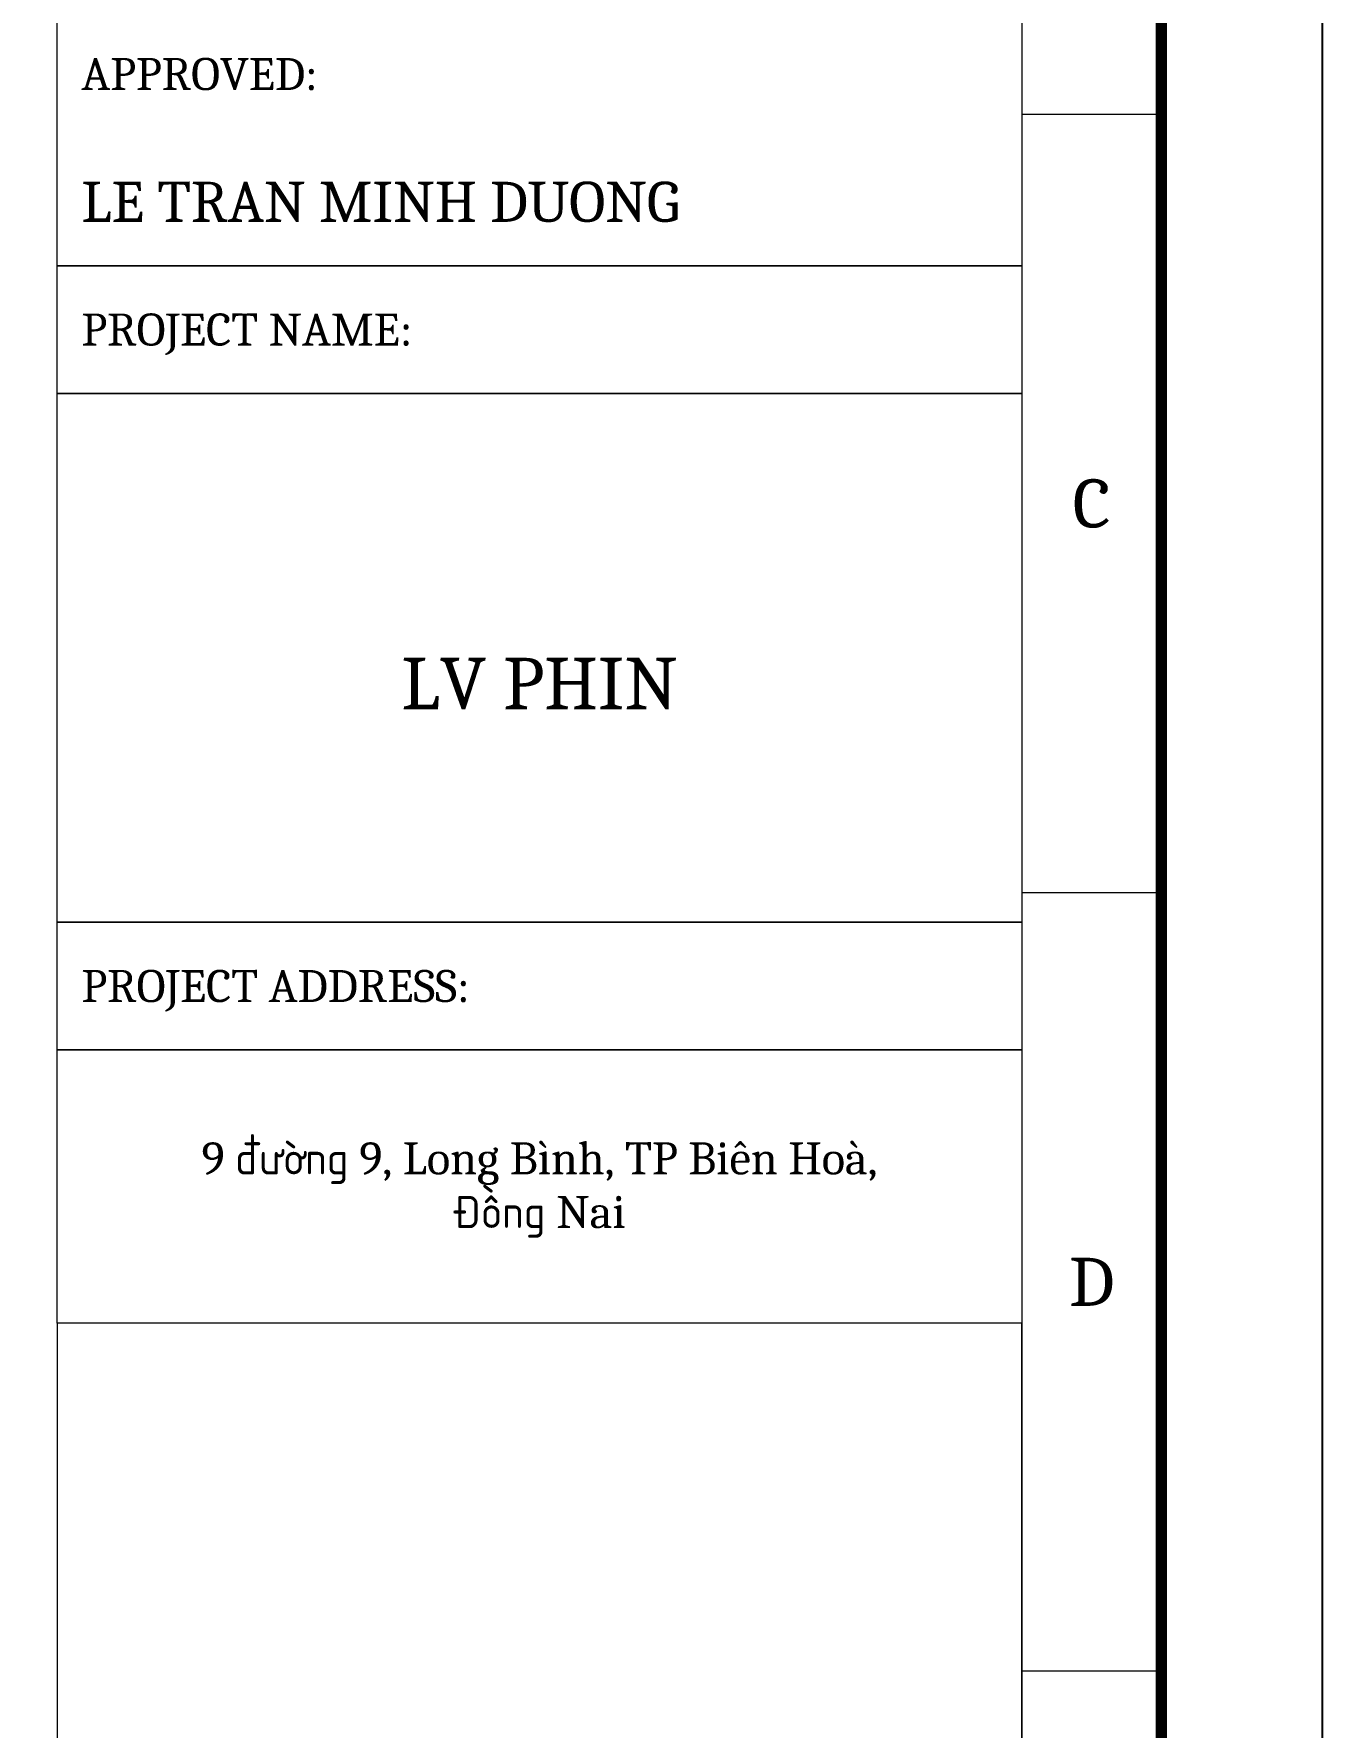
# Model space of a CAD drawing. Header units: millimetres. Extents: x -116965 to 323937, y 291661 to 566926.
# Drawn here: x -10769 to -10005, y 325697 to 326701 of the extents above; entities that cross this region are included whole.
import ezdxf
from ezdxf.enums import TextEntityAlignment as Align

# ---------------------------------------------------------------- set-up
doc = ezdxf.new("R2010")
doc.units = ezdxf.units.MM
doc.layers.get('0').update_dxf_attribs({"lineweight": 18})
doc.styles.add('hwBorder', font='Cambria.ttf')

# ---------------------------------------------------------------- blocks, each defined once
blk = doc.blocks.new('*U1980')
at = {"color": 5}
for p, q in [((285.679, 150.216), (281.339, 150.216)), ((285.679, 126.013), (281.339, 126.013)), ((285.679, 101.811), (281.339, 101.811))]:
    blk.add_line(p, q, dxfattribs=at)
at = {"color": 5, "const_width": 0.35}
blk.add_lwpolyline([(10, 198.621), (285.679, 198.621), (285.679, 5), (10, 5)], close=True, dxfattribs=at)
at = {"color": 5}
for points in [[(14.339, 194.282), (281.339, 194.282), (281.339, 9.339), (14.339, 9.339)], [(251.339, 153.455), (281.339, 153.455), (281.339, 145.51), (251.339, 145.51)], [(251.339, 145.51), (281.339, 145.51), (281.339, 141.537), (251.339, 141.537)], [(251.339, 141.537), (281.339, 141.537), (281.339, 125.096), (251.339, 125.096)], [(251.339, 125.096), (281.339, 125.096), (281.339, 121.124), (251.339, 121.124)], [(251.339, 121.124), (281.339, 121.124), (281.339, 112.628), (251.339, 112.628)], [(251.339, 92.765), (281.339, 92.765), (281.339, 112.628), (251.339, 112.628)]]:
    blk.add_lwpolyline(points, close=True, dxfattribs=at)
at = {"layer": 'Defpoints', "color": 4}
blk.add_lwpolyline([(0, 203.621), (290.679, 203.621), (290.679, 0), (0, 0)], close=True, dxfattribs=at)
at = {"color": 253, "style": 'hwBorder'}
for s, height, p in [('APPROVED:', 1, (252.089, 151.469)), ('LE TRAN MINH DUONG', 1.25, (252.089, 147.496)), ('PROJECT NAME:', 1, (252.089, 143.523)), ('PROJECT ADDRESS:', 1, (252.089, 123.11))]:
    blk.add_text(s, height=height, dxfattribs=at).set_placement(p, align=Align.MIDDLE_LEFT)
for s, p in [('C', (283.509, 138.115)), ('D', (283.509, 113.912))]:
    blk.add_text(s, height=1.5, dxfattribs=at).set_placement(p, align=Align.MIDDLE_CENTER)
at = {"color": 253, "insert": (266.339, 132.517), "char_height": 1.6, "width": 30, "attachment_point": 5, "line_spacing_factor": 0.75, "style": 'hwBorder'}
blk.add_mtext('LV PHIN', dxfattribs=at)
at = {"color": 253, "insert": (266.339, 116.768), "char_height": 1, "width": 30, "attachment_point": 5, "style": 'hwBorder'}
blk.add_mtext('9 đường 9, Long Bình, TP Biên Hoà,\\PĐồng Nai', dxfattribs=at)
at = {"color": 6, "style": 'hwBorder', "flags": 8}
for tag, p in [("DWG'SNAME", (266.339, 58.998)), ("DWG'SCODE2", (266.339, 51.052))]:
    blk.add_attdef(tag, text='', height=1.5, dxfattribs=at).set_placement(p, align=Align.MIDDLE_CENTER)
at = {"color": 253, "style": 'hwBorder', "flags": 8}
for tag, p in [('REV_0', (253.339, 43.788)), ('REV_MODIFY0', (264.339, 44.1)), ('REV_DATE0', (277.339, 44.1)), ('REV_MODIFY1', (264.339, 40.789)), ('REV_DATE1', (277.339, 40.789)), ('REV_1', (253.339, 40.477)), ('REV_MODIFY2', (264.339, 37.479)), ('REV_DATE2', (277.339, 37.479)), ('REV_2', (253.339, 37.166)), ('REV_3', (253.339, 33.856)), ('REV_MODIFY3', (264.339, 34.169)), ('REV_DATE3', (277.339, 34.169)), ('REV_4', (253.339, 30.545)), ('REV_MODIFY4', (264.339, 30.858)), ('REV_DATE4', (277.339, 30.858))]:
    blk.add_attdef(tag, text='', height=1, dxfattribs=at).set_placement(p, align=Align.MIDDLE_CENTER)
at = {"color": 6, "style": 'hwBorder', "flags": 8}
for tag, p in [('TOLERANCE', (261.539, 27.216)), ('PAGE', (259.339, 15.298))]:
    blk.add_attdef(tag, text='', height=1.5, dxfattribs=at).set_placement(p, align=Align.MIDDLE_LEFT)

msp = doc.modelspace()

# ---------------------------------------------------------------- block references
at = {"ltscale": 5, "xscale": 19.06208696931636, "yscale": 19.06208696931636, "zscale": 19.06208696931636}
msp.add_blockref('*U1980', (-15546.117282, 323789.550121), dxfattribs=at)

doc.saveas('drawing.dxf')
